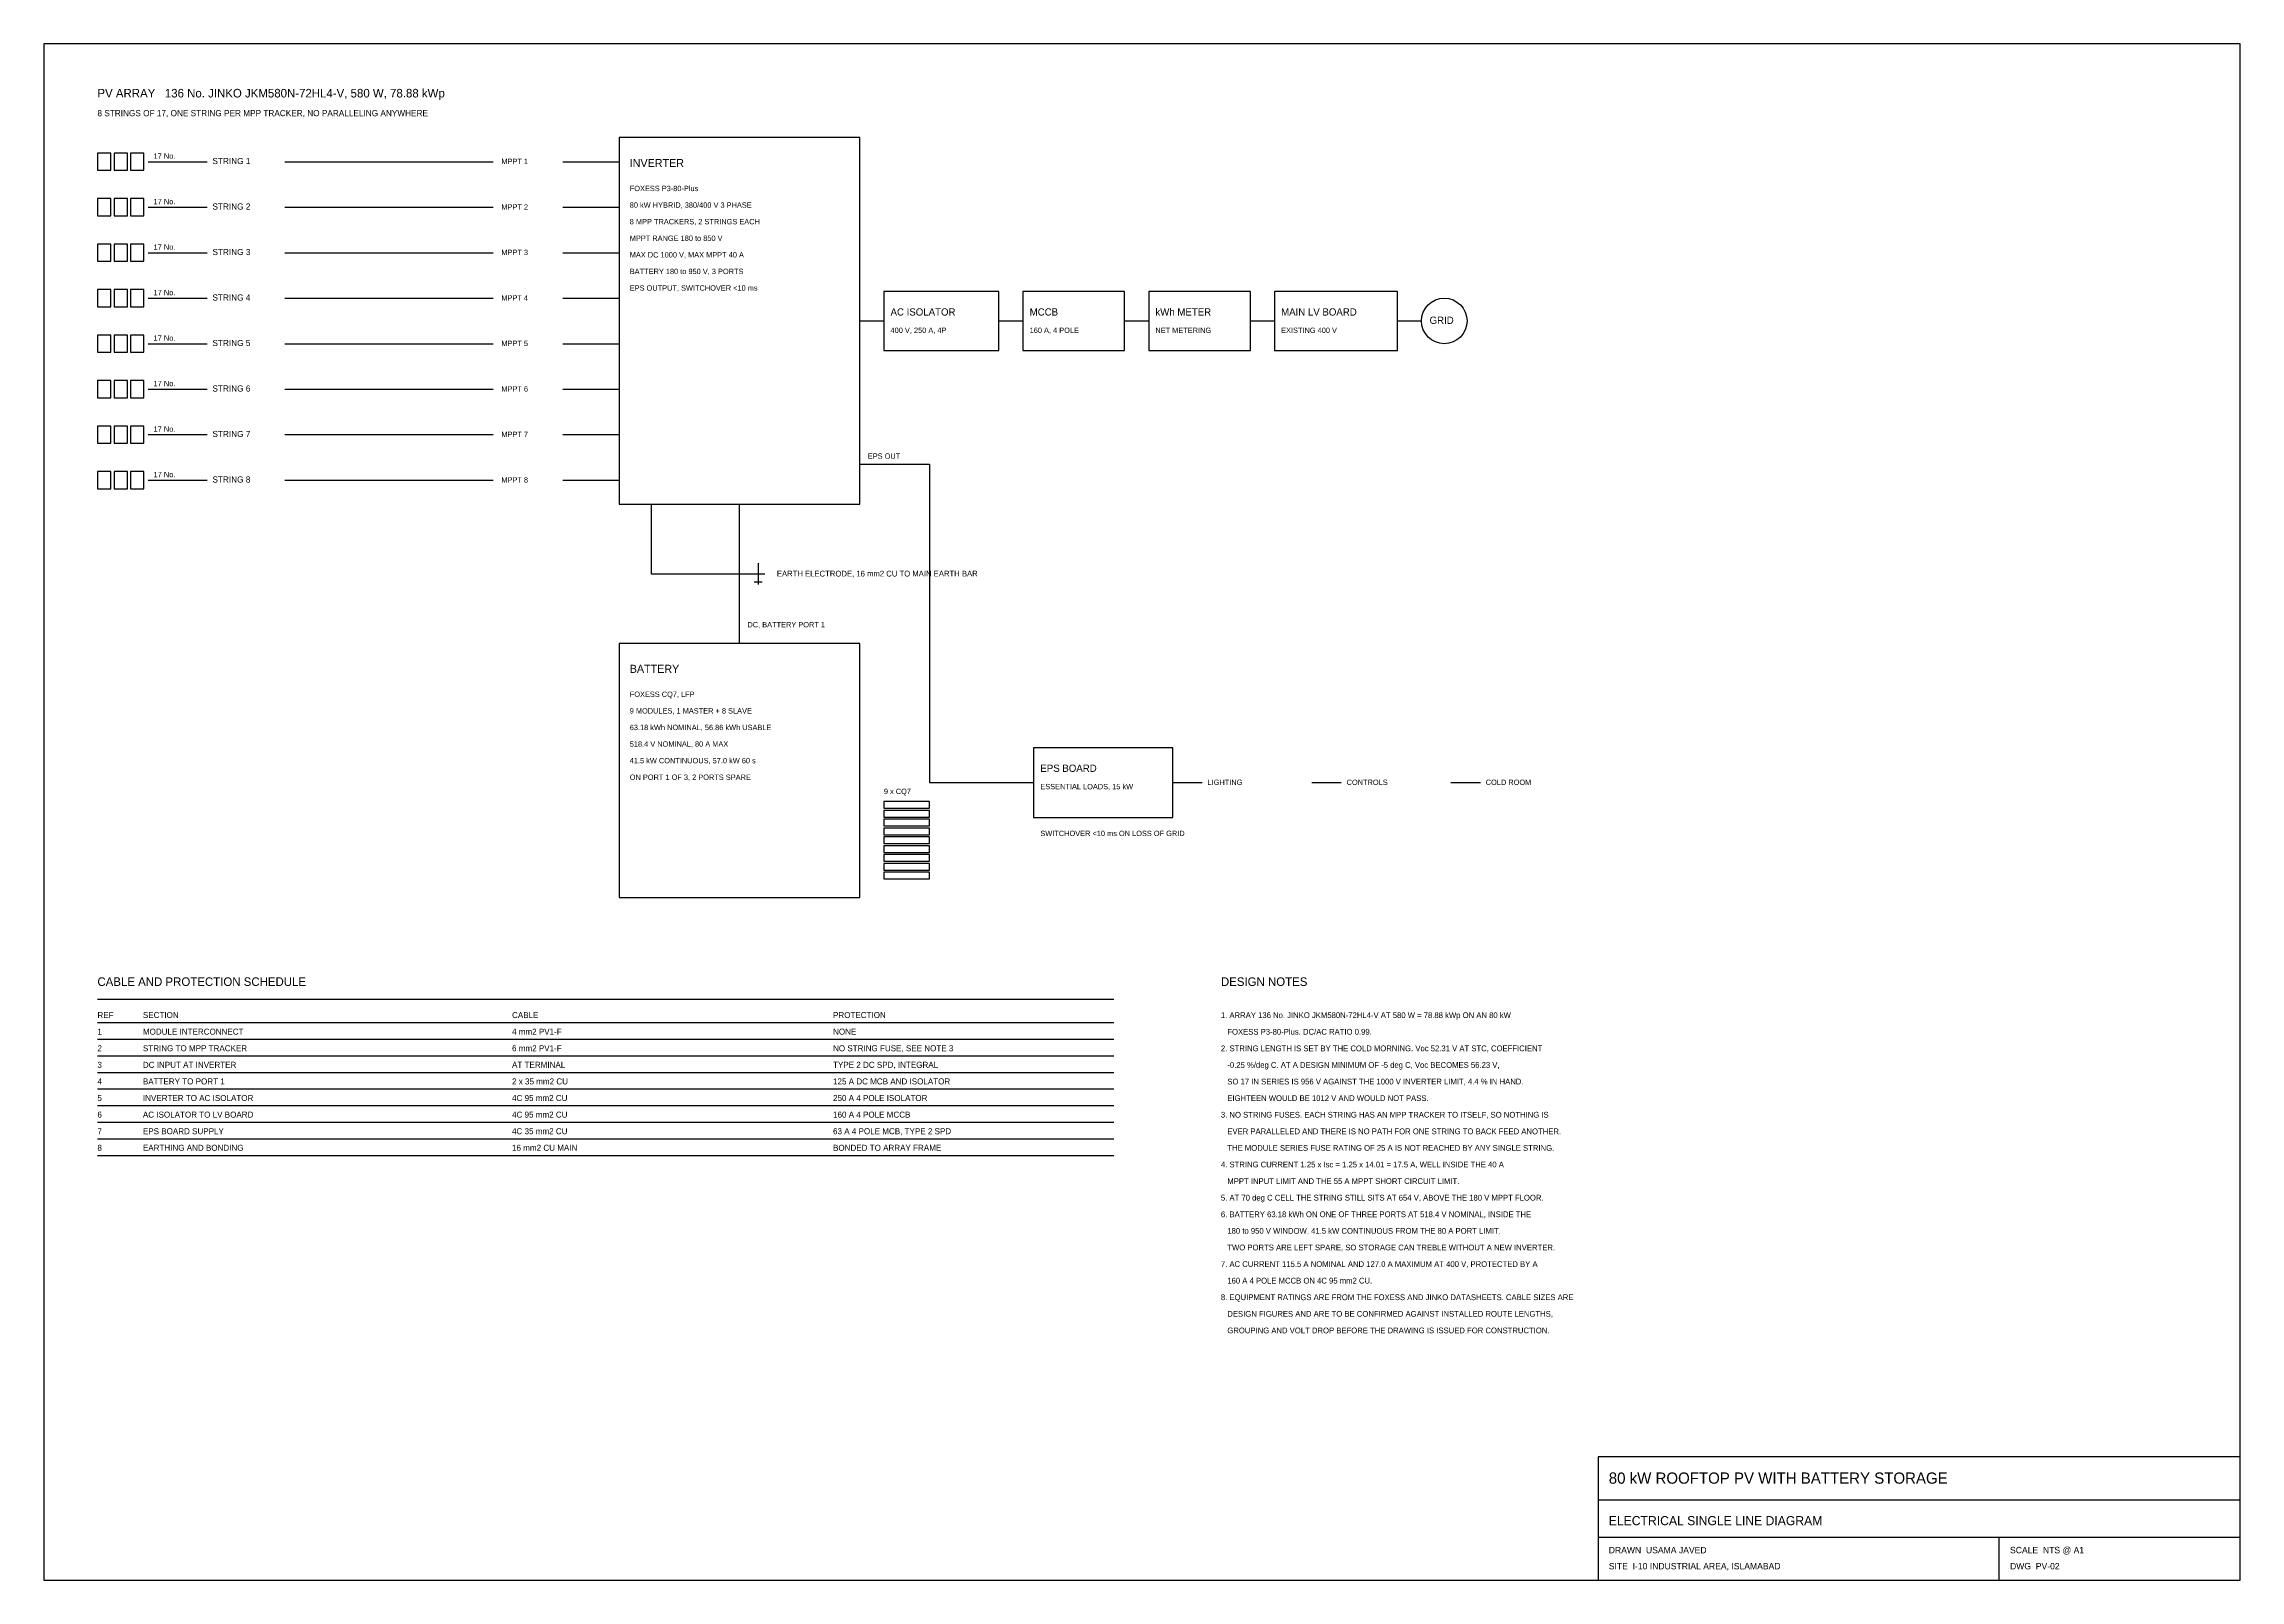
# Model space of a CAD drawing. Extents: x 1000 to 83100, y 1000 to 58400.
import ezdxf

# ---------------------------------------------------------------- set-up
doc = ezdxf.new("R2010")
doc.units = 0
for name, color, linetype in [('00-BORDER', 7, 'CONTINUOUS'), ('03-PV-MODULE', 5, 'CONTINUOUS'), ('07-TEXT', 7, 'CONTINUOUS'), ('08-ELEC', 1, 'CONTINUOUS'), ('09-CABLE', 3, 'CONTINUOUS'), ('10-EARTH', 4, 'CONTINUOUS'), ('11-BATTERY', 6, 'CONTINUOUS')]:
    doc.layers.add(name, color=color, linetype=linetype)

msp = doc.modelspace()

# ---------------------------------------------------------------- linework, layer by layer
at = {"layer": '00-BORDER'}
for p, q in [((83100, 58400), (1000, 58400)), ((1000, 58400), (1000, 1000)), ((83100, 1000), (83100, 58400)), ((83100, 5600), (59100, 5600)), ((59100, 5600), (59100, 1000)), ((83100, 1000), (83100, 5600)), ((59100, 4000), (83100, 4000)), ((59100, 2600), (83100, 2600)), ((74100, 1000), (74100, 2600)), ((1000, 1000), (83100, 1000)), ((59100, 1000), (83100, 1000))]:
    msp.add_line(p, q, dxfattribs=at)
at = {"layer": '03-PV-MODULE'}
for p, q in [((3500, 54320), (3000, 54320)), ((3000, 54320), (3000, 53680)), ((3500, 53680), (3500, 54320)), ((4120, 54320), (3620, 54320)), ((3620, 54320), (3620, 53680)), ((4120, 53680), (4120, 54320)), ((4740, 54320), (4240, 54320)), ((4240, 54320), (4240, 53680)), ((4740, 53680), (4740, 54320)), ((3000, 53680), (3500, 53680)), ((3620, 53680), (4120, 53680)), ((4240, 53680), (4740, 53680)), ((3500, 52620), (3000, 52620)), ((3000, 52620), (3000, 51980)), ((3500, 51980), (3500, 52620)), ((4120, 52620), (3620, 52620)), ((3620, 52620), (3620, 51980)), ((4120, 51980), (4120, 52620)), ((4740, 52620), (4240, 52620)), ((4240, 52620), (4240, 51980)), ((4740, 51980), (4740, 52620)), ((3000, 51980), (3500, 51980)), ((3620, 51980), (4120, 51980)), ((4240, 51980), (4740, 51980)), ((3500, 50920), (3000, 50920)), ((3000, 50920), (3000, 50280)), ((3500, 50280), (3500, 50920)), ((4120, 50920), (3620, 50920)), ((3620, 50920), (3620, 50280)), ((4120, 50280), (4120, 50920)), ((4740, 50920), (4240, 50920)), ((4240, 50920), (4240, 50280)), ((4740, 50280), (4740, 50920)), ((3000, 50280), (3500, 50280)), ((3620, 50280), (4120, 50280)), ((4240, 50280), (4740, 50280)), ((3500, 49220), (3000, 49220)), ((3000, 49220), (3000, 48580)), ((3000, 48580), (3500, 48580)), ((3500, 48580), (3500, 49220)), ((4120, 49220), (3620, 49220)), ((3620, 49220), (3620, 48580)), ((3620, 48580), (4120, 48580)), ((4120, 48580), (4120, 49220)), ((4740, 49220), (4240, 49220)), ((4240, 49220), (4240, 48580)), ((4240, 48580), (4740, 48580)), ((4740, 48580), (4740, 49220)), ((3500, 47520), (3000, 47520)), ((3000, 47520), (3000, 46880)), ((3000, 46880), (3500, 46880)), ((3500, 46880), (3500, 47520)), ((4120, 47520), (3620, 47520)), ((3620, 47520), (3620, 46880)), ((3620, 46880), (4120, 46880)), ((4120, 46880), (4120, 47520)), ((4740, 47520), (4240, 47520)), ((4240, 47520), (4240, 46880)), ((4240, 46880), (4740, 46880)), ((4740, 46880), (4740, 47520)), ((3500, 45820), (3000, 45820)), ((3000, 45820), (3000, 45180)), ((3000, 45180), (3500, 45180)), ((3500, 45180), (3500, 45820)), ((4120, 45820), (3620, 45820)), ((3620, 45820), (3620, 45180)), ((3620, 45180), (4120, 45180)), ((4120, 45180), (4120, 45820)), ((4740, 45820), (4240, 45820)), ((4240, 45820), (4240, 45180)), ((4240, 45180), (4740, 45180)), ((4740, 45180), (4740, 45820)), ((3500, 44120), (3000, 44120)), ((3000, 44120), (3000, 43480)), ((3500, 43480), (3500, 44120)), ((4120, 44120), (3620, 44120)), ((3620, 44120), (3620, 43480)), ((4120, 43480), (4120, 44120)), ((4740, 44120), (4240, 44120)), ((4240, 44120), (4240, 43480)), ((4740, 43480), (4740, 44120)), ((3000, 43480), (3500, 43480)), ((3620, 43480), (4120, 43480)), ((4240, 43480), (4740, 43480)), ((3500, 42420), (3000, 42420)), ((3000, 42420), (3000, 41780)), ((3500, 41780), (3500, 42420)), ((4120, 42420), (3620, 42420)), ((3620, 42420), (3620, 41780)), ((4120, 41780), (4120, 42420)), ((4740, 42420), (4240, 42420)), ((4240, 42420), (4240, 41780)), ((4740, 41780), (4740, 42420)), ((3000, 41780), (3500, 41780)), ((3620, 41780), (4120, 41780)), ((4240, 41780), (4740, 41780))]:
    msp.add_line(p, q, dxfattribs=at)
at = {"layer": '08-ELEC'}
for p, q in [((31500, 54900), (22500, 54900)), ((22500, 54900), (22500, 41200)), ((31500, 41200), (31500, 54900)), ((36700, 49150), (32400, 49150)), ((32400, 49150), (32400, 46950)), ((36700, 46950), (36700, 49150)), ((41400, 49150), (37600, 49150)), ((37600, 49150), (37600, 46950)), ((41400, 46950), (41400, 49150)), ((46100, 49150), (42300, 49150)), ((42300, 49150), (42300, 46950)), ((46100, 46950), (46100, 49150)), ((51600, 49150), (47000, 49150)), ((47000, 49150), (47000, 46950)), ((51600, 46950), (51600, 49150)), ((32400, 46950), (36700, 46950)), ((37600, 46950), (41400, 46950)), ((42300, 46950), (46100, 46950)), ((47000, 46950), (51600, 46950)), ((22500, 41200), (31500, 41200)), ((43200, 32100), (38000, 32100)), ((38000, 32100), (38000, 29500)), ((43200, 29500), (43200, 32100)), ((38000, 29500), (43200, 29500)), ((3000, 22700), (41000, 22700)), ((3000, 21830), (41000, 21830)), ((3000, 21210), (41000, 21210)), ((3000, 20590), (41000, 20590)), ((3000, 19970), (41000, 19970)), ((3000, 19350), (41000, 19350)), ((3000, 18730), (41000, 18730)), ((3000, 18110), (41000, 18110)), ((3000, 17490), (41000, 17490)), ((3000, 16870), (41000, 16870))]:
    msp.add_line(p, q, dxfattribs=at)
msp.add_circle((53350, 48050), 850, dxfattribs=at)
at = {"layer": '09-CABLE'}
for p, q in [((4900, 54000), (7100, 54000)), ((10000, 54000), (17800, 54000)), ((20400, 54000), (22500, 54000)), ((4900, 52300), (7100, 52300)), ((10000, 52300), (17800, 52300)), ((20400, 52300), (22500, 52300)), ((4900, 50600), (7100, 50600)), ((10000, 50600), (17800, 50600)), ((20400, 50600), (22500, 50600)), ((4900, 48900), (7100, 48900)), ((10000, 48900), (17800, 48900)), ((20400, 48900), (22500, 48900)), ((31500, 48050), (32400, 48050)), ((36700, 48050), (37600, 48050)), ((41400, 48050), (42300, 48050)), ((46100, 48050), (47000, 48050)), ((51600, 48050), (52500, 48050)), ((4900, 47200), (7100, 47200)), ((10000, 47200), (17800, 47200)), ((20400, 47200), (22500, 47200)), ((4900, 45500), (7100, 45500)), ((10000, 45500), (17800, 45500)), ((20400, 45500), (22500, 45500)), ((4900, 43800), (7100, 43800)), ((10000, 43800), (17800, 43800)), ((20400, 43800), (22500, 43800)), ((31500, 42700), (34100, 42700)), ((34100, 42700), (34100, 30800)), ((4900, 42100), (7100, 42100)), ((10000, 42100), (17800, 42100)), ((20400, 42100), (22500, 42100)), ((27000, 36000), (27000, 41200)), ((34100, 30800), (38000, 30800)), ((43200, 30800), (44300, 30800)), ((48400, 30800), (49500, 30800)), ((53600, 30800), (54700, 30800))]:
    msp.add_line(p, q, dxfattribs=at)
at = {"layer": '10-EARTH'}
for p, q in [((23700, 41200), (23700, 38600)), ((23700, 38600), (27700, 38600)), ((27450, 38600), (27950, 38600)), ((27700, 39000), (27700, 38200)), ((27550, 38300), (27850, 38300))]:
    msp.add_line(p, q, dxfattribs=at)
at = {"layer": '11-BATTERY'}
for p, q in [((31500, 36000), (22500, 36000)), ((22500, 36000), (22500, 26500)), ((31500, 26500), (31500, 36000)), ((34100, 30090), (32400, 30090)), ((32400, 30090), (32400, 29840)), ((32400, 29840), (34100, 29840)), ((34100, 29760), (32400, 29760)), ((32400, 29760), (32400, 29510)), ((34100, 29840), (34100, 30090)), ((34100, 29510), (34100, 29760)), ((32400, 29510), (34100, 29510)), ((34100, 29430), (32400, 29430)), ((32400, 29430), (32400, 29180)), ((32400, 29180), (34100, 29180)), ((34100, 29100), (32400, 29100)), ((32400, 29100), (32400, 28850)), ((32400, 28850), (34100, 28850)), ((34100, 28770), (32400, 28770)), ((32400, 28770), (32400, 28520)), ((34100, 29180), (34100, 29430)), ((34100, 28850), (34100, 29100)), ((34100, 28520), (34100, 28770)), ((32400, 28520), (34100, 28520)), ((34100, 28440), (32400, 28440)), ((32400, 28440), (32400, 28190)), ((32400, 28190), (34100, 28190)), ((34100, 28110), (32400, 28110)), ((32400, 28110), (32400, 27860)), ((34100, 28190), (34100, 28440)), ((34100, 27860), (34100, 28110)), ((32400, 27860), (34100, 27860)), ((34100, 27780), (32400, 27780)), ((32400, 27780), (32400, 27530)), ((32400, 27530), (34100, 27530)), ((34100, 27450), (32400, 27450)), ((32400, 27450), (32400, 27200)), ((32400, 27200), (34100, 27200)), ((34100, 27530), (34100, 27780)), ((34100, 27200), (34100, 27450)), ((22500, 26500), (31500, 26500))]:
    msp.add_line(p, q, dxfattribs=at)

# ---------------------------------------------------------------- texts
at = {"layer": '07-TEXT'}
for s, height, p in [('PV ARRAY   136 No. JINKO JKM580N-72HL4-V, 580 W, 78.88 kWp', 320, (3000, 56400)), ('8 STRINGS OF 17, ONE STRING PER MPP TRACKER, NO PARALLELING ANYWHERE', 230, (3000, 55700)), ('17 No.', 200, (5100, 54110)), ('STRING 1', 230, (7300, 53910)), ('MPPT 1', 200, (18100, 53910)), ('INVERTER', 300, (22900, 53800)), ('17 No.', 200, (5100, 52410)), ('FOXESS P3-80-Plus', 200, (22900, 52900)), ('STRING 2', 230, (7300, 52210)), ('MPPT 2', 200, (18100, 52210)), ('80 kW HYBRID, 380/400 V 3 PHASE', 200, (22900, 52280)), ('8 MPP TRACKERS, 2 STRINGS EACH', 200, (22900, 51660)), ('17 No.', 200, (5100, 50710)), ('MPPT RANGE 180 to 850 V', 200, (22900, 51040)), ('STRING 3', 230, (7300, 50510)), ('MPPT 3', 200, (18100, 50510)), ('MAX DC 1000 V, MAX MPPT 40 A', 200, (22900, 50420)), ('BATTERY 180 to 950 V, 3 PORTS', 200, (22900, 49800)), ('EPS OUTPUT, SWITCHOVER <10 ms', 200, (22900, 49180)), ('17 No.', 200, (5100, 49010)), ('STRING 4', 230, (7300, 48810)), ('MPPT 4', 200, (18100, 48810)), ('AC ISOLATOR', 270, (32650, 48250)), ('MCCB', 270, (37850, 48250)), ('kWh METER', 270, (42550, 48250)), ('MAIN LV BOARD', 270, (47250, 48250)), ('400 V, 250 A, 4P', 200, (32650, 47600)), ('160 A, 4 POLE', 200, (37850, 47600)), ('NET METERING', 200, (42550, 47600)), ('EXISTING 400 V', 200, (47250, 47600)), ('GRID', 270, (52800, 47940)), ('17 No.', 200, (5100, 47310)), ('STRING 5', 230, (7300, 47110)), ('MPPT 5', 200, (18100, 47110)), ('17 No.', 200, (5100, 45610)), ('STRING 6', 230, (7300, 45410)), ('MPPT 6', 200, (18100, 45410)), ('17 No.', 200, (5100, 43910)), ('STRING 7', 230, (7300, 43710)), ('MPPT 7', 200, (18100, 43710)), ('EPS OUT', 200, (31800, 42900)), ('17 No.', 200, (5100, 42210)), ('STRING 8', 230, (7300, 42010)), ('MPPT 8', 200, (18100, 42010)), ('EARTH ELECTRODE, 16 mm2 CU TO MAIN EARTH BAR', 215, (28400, 38500)), ('DC, BATTERY PORT 1', 200, (27300, 36600)), ('BATTERY', 300, (22900, 34900)), ('FOXESS CQ7, LFP', 200, (22900, 34000)), ('9 MODULES, 1 MASTER + 8 SLAVE', 200, (22900, 33380)), ('63.18 kWh NOMINAL, 56.86 kWh USABLE', 200, (22900, 32760)), ('518.4 V NOMINAL, 80 A MAX', 200, (22900, 32140)), ('41.5 kW CONTINUOUS, 57.0 kW 60 s', 200, (22900, 31520)), ('EPS BOARD', 270, (38250, 31200)), ('ON PORT 1 OF 3, 2 PORTS SPARE', 200, (22900, 30900)), ('9 x CQ7', 200, (32400, 30370)), ('ESSENTIAL LOADS, 15 kW', 200, (38250, 30550)), ('LIGHTING', 200, (44500, 30710)), ('CONTROLS', 200, (49700, 30710)), ('COLD ROOM', 200, (54900, 30710)), ('SWITCHOVER <10 ms ON LOSS OF GRID', 200, (38250, 28800)), ('CABLE AND PROTECTION SCHEDULE', 320, (3000, 23200)), ('DESIGN NOTES', 320, (45000, 23200)), ('REF', 225, (3000, 22000)), ('SECTION', 225, (4700, 22000)), ('CABLE', 225, (18500, 22000)), ('PROTECTION', 225, (30500, 22000)), ('1. ARRAY 136 No. JINKO JKM580N-72HL4-V AT 580 W = 78.88 kWp ON AN 80 kW', 215, (45000, 22000)), ('1', 225, (3000, 21380)), ('MODULE INTERCONNECT', 225, (4700, 21380)), ('4 mm2 PV1-F', 225, (18500, 21380)), ('NONE', 225, (30500, 21380)), ('   FOXESS P3-80-Plus. DC/AC RATIO 0.99.', 215, (45000, 21380)), ('2', 225, (3000, 20760)), ('STRING TO MPP TRACKER', 225, (4700, 20760)), ('6 mm2 PV1-F', 225, (18500, 20760)), ('NO STRING FUSE, SEE NOTE 3', 225, (30500, 20760)), ('2. STRING LENGTH IS SET BY THE COLD MORNING. Voc 52.31 V AT STC, COEFFICIENT', 215, (45000, 20760)), ('4', 225, (3000, 19520)), ('3', 225, (3000, 20140)), ('DC INPUT AT INVERTER', 225, (4700, 20140)), ('BATTERY TO PORT 1', 225, (4700, 19520)), ('AT TERMINAL', 225, (18500, 20140)), ('2 x 35 mm2 CU', 225, (18500, 19520)), ('TYPE 2 DC SPD, INTEGRAL', 225, (30500, 20140)), ('125 A DC MCB AND ISOLATOR', 225, (30500, 19520)), ('   -0.25 %/deg C. AT A DESIGN MINIMUM OF -5 deg C, Voc BECOMES 56.23 V,', 215, (45000, 20140)), ('   SO 17 IN SERIES IS 956 V AGAINST THE 1000 V INVERTER LIMIT, 4.4 % IN HAND.', 215, (45000, 19520)), ('5', 225, (3000, 18900)), ('INVERTER TO AC ISOLATOR', 225, (4700, 18900)), ('4C 95 mm2 CU', 225, (18500, 18900)), ('250 A 4 POLE ISOLATOR', 225, (30500, 18900)), ('   EIGHTEEN WOULD BE 1012 V AND WOULD NOT PASS.', 215, (45000, 18900)), ('6', 225, (3000, 18280)), ('AC ISOLATOR TO LV BOARD', 225, (4700, 18280)), ('4C 95 mm2 CU', 225, (18500, 18280)), ('160 A 4 POLE MCCB', 225, (30500, 18280)), ('3. NO STRING FUSES. EACH STRING HAS AN MPP TRACKER TO ITSELF, SO NOTHING IS', 215, (45000, 18280)), ('8', 225, (3000, 17040)), ('7', 225, (3000, 17660)), ('EPS BOARD SUPPLY', 225, (4700, 17660)), ('EARTHING AND BONDING', 225, (4700, 17040)), ('4C 35 mm2 CU', 225, (18500, 17660)), ('16 mm2 CU MAIN', 225, (18500, 17040)), ('63 A 4 POLE MCB, TYPE 2 SPD', 225, (30500, 17660)), ('BONDED TO ARRAY FRAME', 225, (30500, 17040)), ('   THE MODULE SERIES FUSE RATING OF 25 A IS NOT REACHED BY ANY SINGLE STRING.', 215, (45000, 17040)), ('   EVER PARALLELED AND THERE IS NO PATH FOR ONE STRING TO BACK FEED ANOTHER.', 215, (45000, 17660)), ('4. STRING CURRENT 1.25 x Isc = 1.25 x 14.01 = 17.5 A, WELL INSIDE THE 40 A', 215, (45000, 16420)), ('   MPPT INPUT LIMIT AND THE 55 A MPPT SHORT CIRCUIT LIMIT.', 215, (45000, 15800)), ('5. AT 70 deg C CELL THE STRING STILL SITS AT 654 V, ABOVE THE 180 V MPPT FLOOR.', 215, (45000, 15180)), ('6. BATTERY 63.18 kWh ON ONE OF THREE PORTS AT 518.4 V NOMINAL, INSIDE THE', 215, (45000, 14560)), ('   180 to 950 V WINDOW. 41.5 kW CONTINUOUS FROM THE 80 A PORT LIMIT.', 215, (45000, 13940)), ('   TWO PORTS ARE LEFT SPARE, SO STORAGE CAN TREBLE WITHOUT A NEW INVERTER.', 215, (45000, 13320)), ('7. AC CURRENT 115.5 A NOMINAL AND 127.0 A MAXIMUM AT 400 V, PROTECTED BY A', 215, (45000, 12700)), ('8. EQUIPMENT RATINGS ARE FROM THE FOXESS AND JINKO DATASHEETS. CABLE SIZES ARE', 215, (45000, 11460)), ('   160 A 4 POLE MCCB ON 4C 95 mm2 CU.', 215, (45000, 12080)), ('   DESIGN FIGURES AND ARE TO BE CONFIRMED AGAINST INSTALLED ROUTE LENGTHS,', 215, (45000, 10840)), ('   GROUPING AND VOLT DROP BEFORE THE DRAWING IS ISSUED FOR CONSTRUCTION.', 215, (45000, 10220)), ('80 kW ROOFTOP PV WITH BATTERY STORAGE', 420, (59500, 4600)), ('ELECTRICAL SINGLE LINE DIAGRAM', 340, (59500, 3050)), ('SITE  I-10 INDUSTRIAL AREA, ISLAMABAD', 240, (59500, 1400)), ('DRAWN  USAMA JAVED', 240, (59500, 2000)), ('SCALE  NTS @ A1', 240, (74500, 2000)), ('DWG  PV-02', 240, (74500, 1400))]:
    msp.add_text(s, height=height, dxfattribs=at).set_placement(p)

doc.saveas('drawing.dxf')
